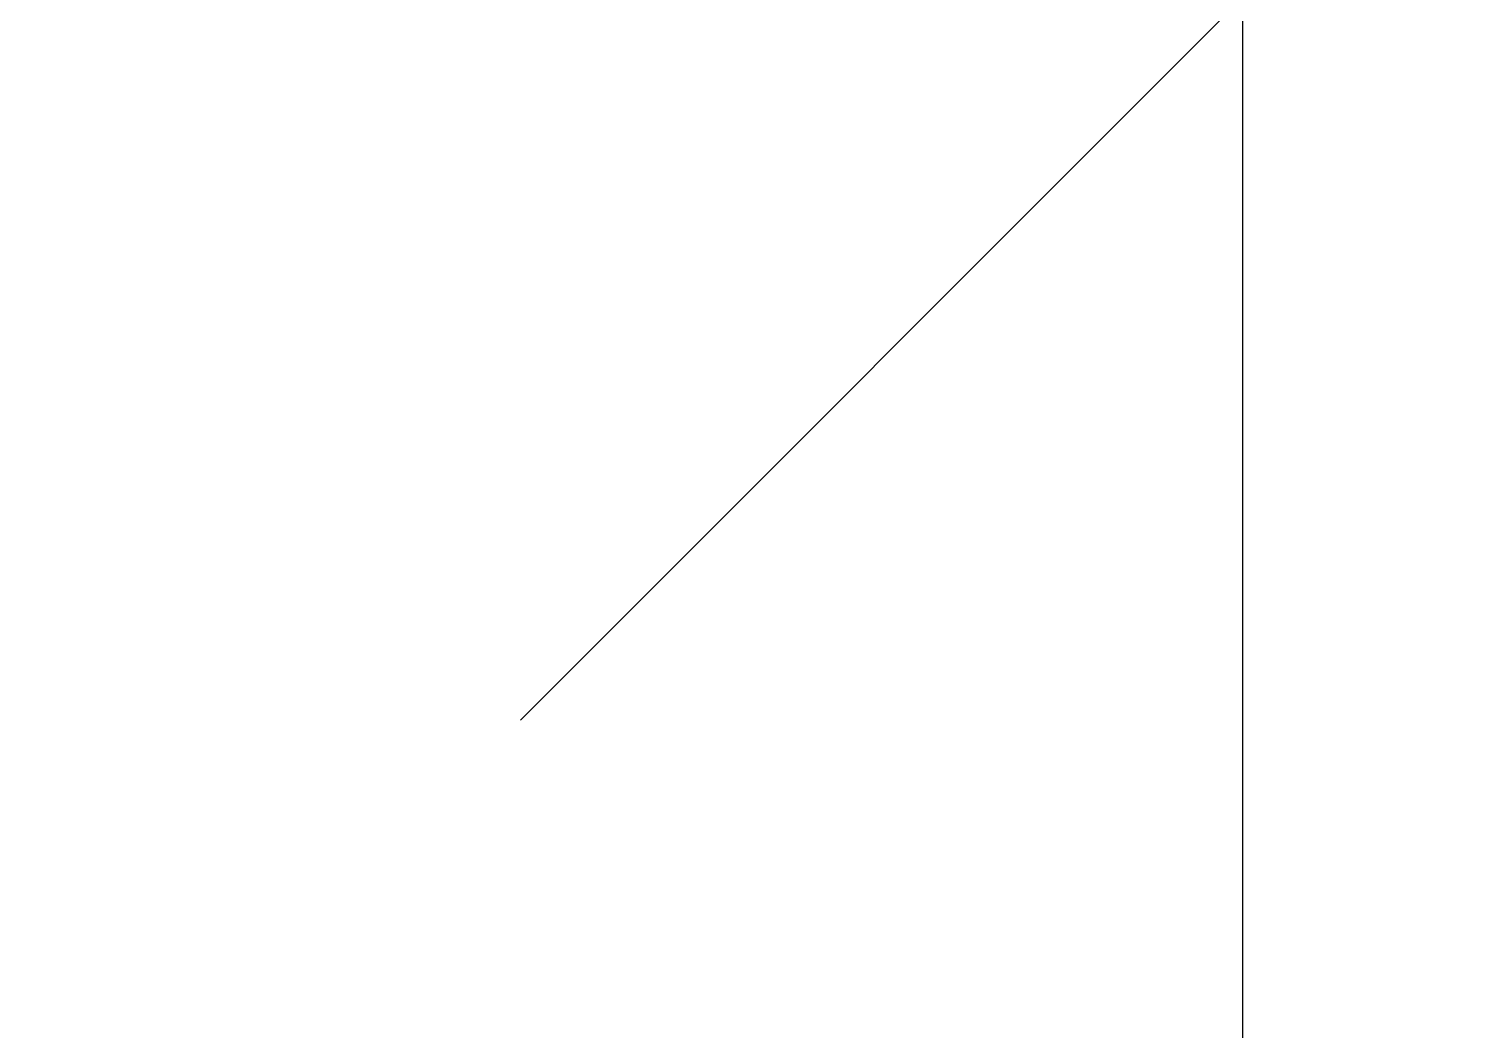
# Model space of a CAD drawing. Header units: millimetres. Extents: x -343543 to 400519, y -115663 to 104219.
# Drawn here: x -227211.1 to -227120, y 8444.3 to 8507.9 of the extents above; entities that cross this region are included whole.
import ezdxf

# ---------------------------------------------------------------- set-up
doc = ezdxf.new("R2010")
doc.units = ezdxf.units.MM
for name, color, linetype, lineweight in [('A-PATT', 252, 'Continuous', 9), ('A-SYMBOLS', 10, 'Continuous', 13), ('XREF MAT BANG TUONG XAY$0$01.Xref _MB T1$0$A-TEXT', 8, 'Continuous', 25)]:
    doc.layers.add(name, color=color, linetype=linetype, lineweight=lineweight)
doc.layers.add('XREF MAT BANG TUONG XAY$0$A-FURN', color=8, linetype='Continuous')

# ---------------------------------------------------------------- blocks, each defined once
blk = doc.blocks.new('XREF MAT BANG TUONG XAY$0$01.Xref _MB T1$0$Phong tam')
at = {"layer": 'XREF MAT BANG TUONG XAY$0$A-FURN', "color": 8, "elevation": 0}
blk.add_lwpolyline([(-4325, 6965.002), (-4420.014, 6965.002), (-4420.014, 1480), (-4325, 1480)], close=True, dxfattribs=at)
blk = doc.blocks.new('01.Xref _MB T1')
at = {"layer": 'XREF MAT BANG TUONG XAY$0$01.Xref _MB T1$0$A-TEXT', "color": 8, "xscale": -1}
blk.add_blockref('XREF MAT BANG TUONG XAY$0$01.Xref _MB T1$0$Phong tam', (31395.0001, 2999.99999), dxfattribs=at)

msp = doc.modelspace()

# ---------------------------------------------------------------- block references
at = {"layer": 'A-SYMBOLS'}
msp.add_blockref('01.Xref _MB T1', (-262854.025, 0), dxfattribs=at)

# ---------------------------------------------------------------- next in the draw order: hatches: boundary and pattern name
at = {"layer": 'A-PATT'}
h = msp.add_hatch(dxfattribs=at)
h.set_pattern_fill('ANSI33', color=256, scale=20, double=1)
h.set_pattern_definition([(45, (-262854.02, -1e-05), (-89.80256, 89.80256), []), (45, (-262764.22, -1e-05), (-89.80256, 89.80256), [63.5, -31.75])])
h.paths.add_polyline_path([(-227039.022, 9965.001), (-231224.024, 9965), (-231224.024, 8980), (-230029.034, 8980), (-230029.034, 8835), (-231224.033, 8835), (-231224.033, 7855), (-230029.034, 7855), (-230029.034, 7710), (-231224.033, 7710), (-231224.033, 6730), (-230029.033, 6730), (-230029.033, 6585), (-231224.033, 6585), (-231224.033, 5605), (-230029.034, 5605), (-230029.034, 5460), (-231224.033, 5460), (-231224.033, 4480), (-229674.033, 4480), (-229674.033, 4135), (-229819.033, 4135), (-229819.033, 4335), (-231224.033, 4335), (-231224.033, 3235), (-229819.033, 3235), (-229819.033, 3435), (-229674.032, 3435), (-229674.032, 3235), (-228584.033, 3235), (-228584.033, 3435), (-228439.033, 3435), (-228439.033, 3235), (-227129.014, 3235), (-227129.014, 3425), (-227039.014, 3425), (-227039.015, 4335.002), (-228439.033, 4335), (-228439.033, 4135), (-228584.033, 4135), (-228584.033, 4480), (-227039.015, 4479.999)])

doc.saveas('drawing.dxf')
